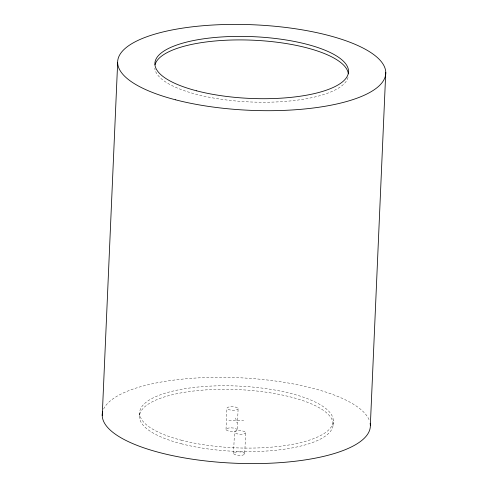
<?xml version="1.0" encoding="UTF-8"?>
<svg xmlns="http://www.w3.org/2000/svg" width="488" height="488" viewBox="0 0 488 488"><rect width="100%" height="100%" fill="white"/><g stroke="black" fill="none" stroke-linecap="round" stroke-linejoin="round"><path stroke-width="0.37" stroke-dasharray="2.44 1.83" d="M333.06 425.329L333.267 420.375M226.023 429.349L226.951 408.175M233.557 453.321L234.478 432.148M237.186 429.94A5.594 1.781 2.5 0 0 229.018 427.964A5.594 1.781 2.5 0 0 228.616 431.032A5.594 1.781 2.5 0 0 237.186 429.94L238.114 408.761A5.594 1.781 2.5 0 0 229.939 406.785A5.594 1.781 2.5 0 0 229.537 409.859A5.594 1.781 2.5 0 0 238.114 408.761M244.72 453.907A5.594 1.781 2.5 0 0 236.546 451.931A5.594 1.781 2.5 0 0 236.143 455.005A5.594 1.781 2.5 0 0 244.72 453.907L245.641 432.734A5.594 1.781 2.5 0 0 237.473 430.758A5.594 1.781 2.5 0 0 237.07 433.832A5.594 1.781 2.5 0 0 245.641 432.734M139.531 415.581L139.635 413.476M228.884 420.406L243.707 420.504M235.545 418.057L237.046 422.852M103.651 409.042A134.176 42.798 2.5 0 1 239.266 377.749A134.176 42.798 2.5 0 1 369.672 421.351M348.048 77.385A96.905 30.909 2.5 0 1 249.228 101.913A96.905 30.909 2.5 0 1 154.781 68.326M181.353 440.206A96.905 30.909 2.5 0 0 332.95 423.236A96.905 30.909 2.5 0 0 195.047 387.338A96.905 30.909 2.5 0 0 181.353 440.206M181.201 443.732A96.905 30.909 2.5 0 0 332.798 426.762A96.905 30.909 2.5 0 0 194.889 390.87A96.905 30.909 2.5 0 0 181.201 443.732"/><path stroke-width="0.73" d="M102.242 415.685L117.651 62.775M370.349 425.225L385.758 72.316M370.148 423.291A134.176 42.798 2.5 0 1 234.594 463.216A134.176 42.798 2.5 0 1 102.681 411.72M155.05 64.764A96.905 30.909 2.5 0 1 253.87 40.242A96.905 30.909 2.5 0 1 348.316 73.822M175.418 99.778A134.176 42.798 2.5 0 0 385.319 76.281A134.176 42.798 2.5 0 0 194.376 26.578A134.176 42.798 2.5 0 0 175.418 99.778M196.609 90.823A96.905 30.909 2.5 0 0 348.206 73.853A96.905 30.909 2.5 0 0 210.297 37.96A96.905 30.909 2.5 0 0 196.609 90.823"/></g></svg>
